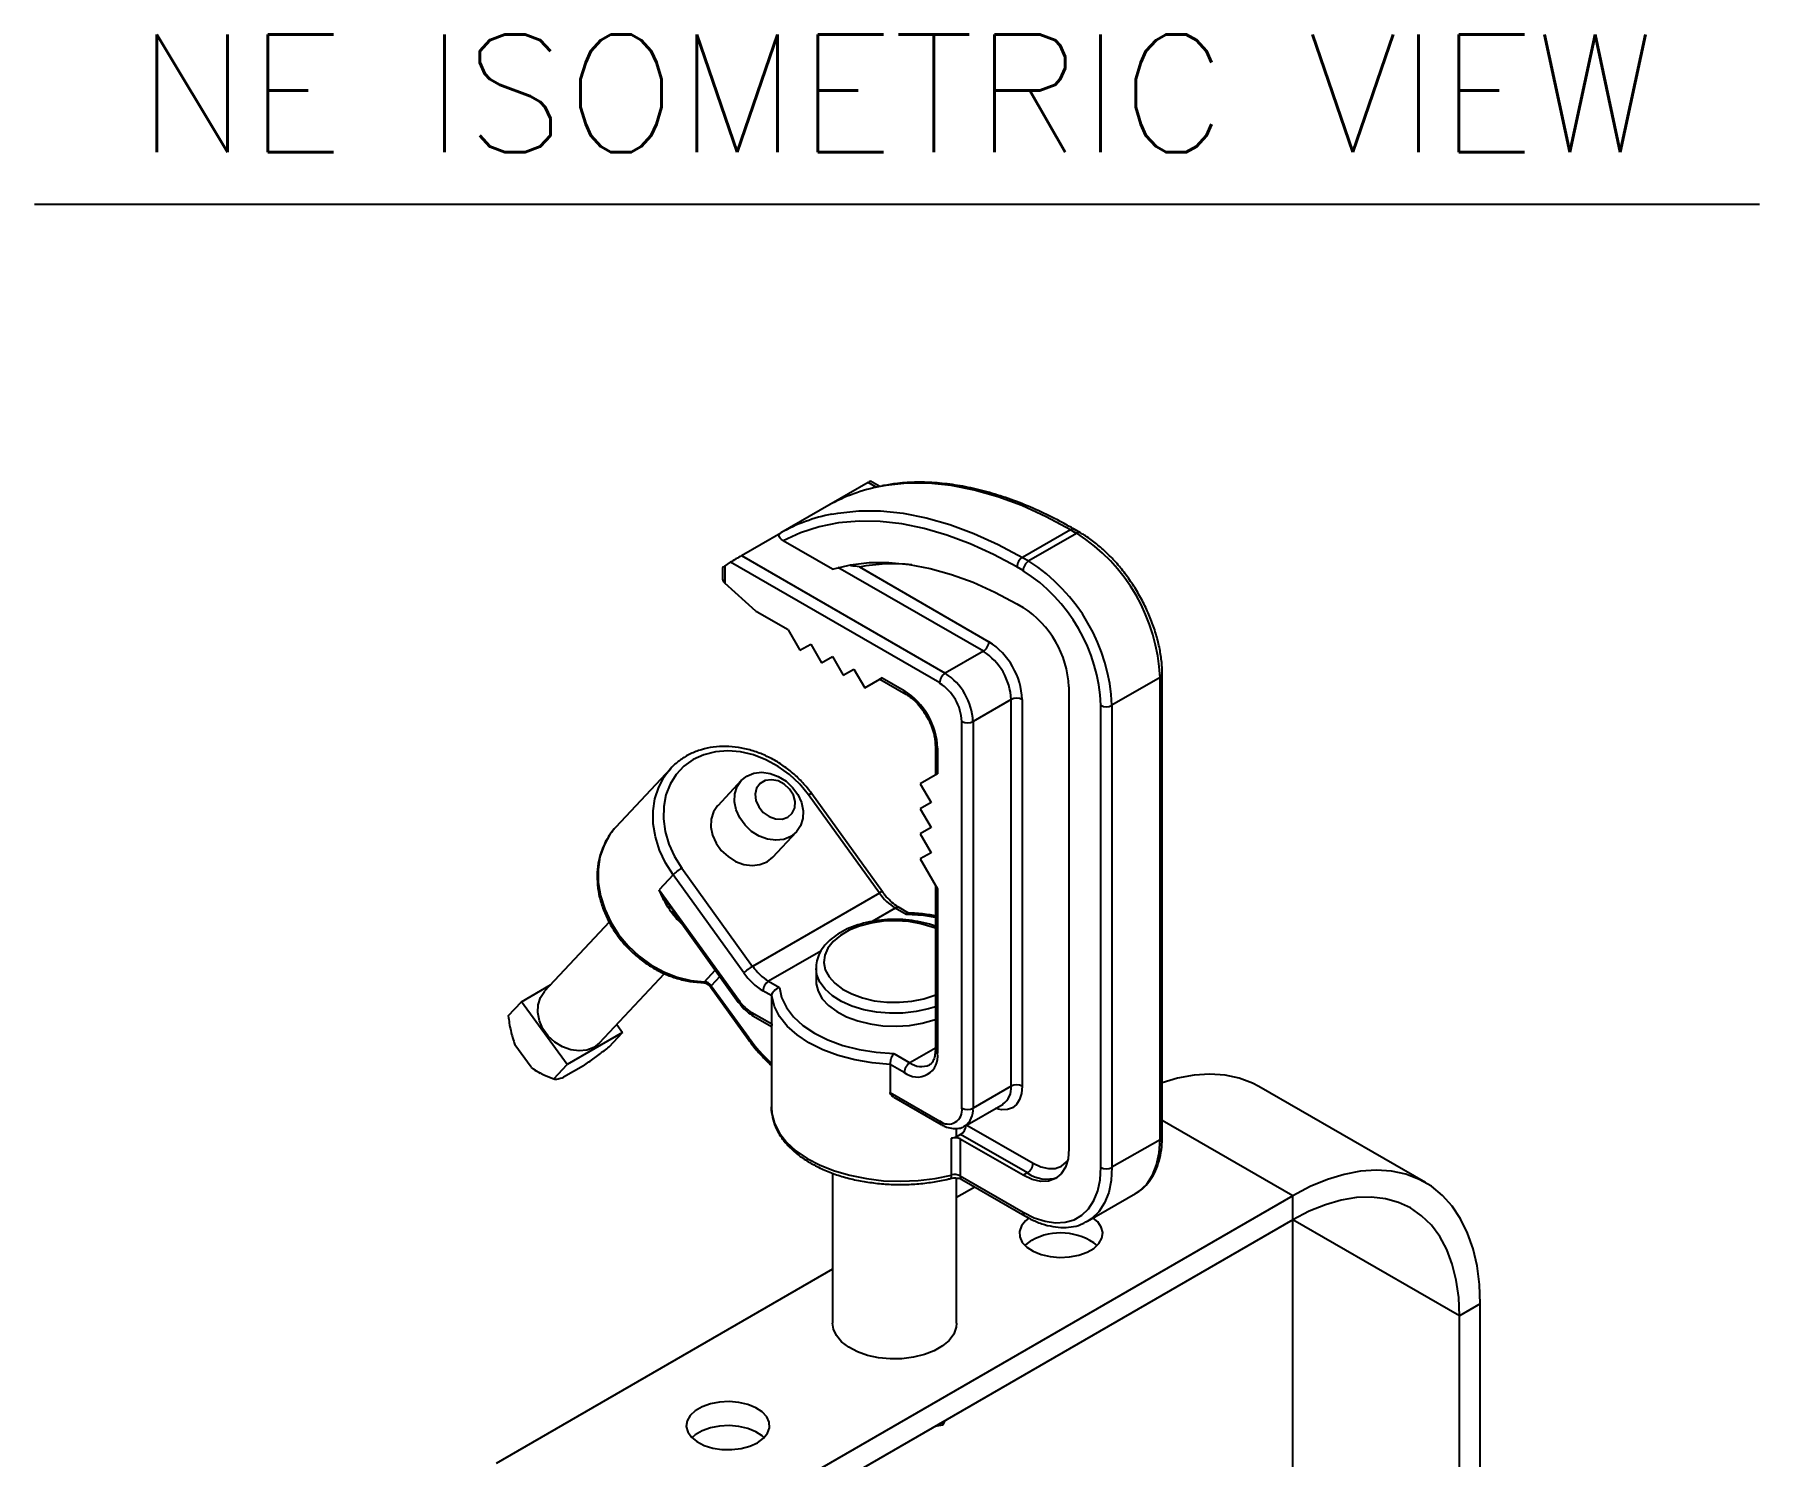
# Model space of a CAD drawing. Extents: x 9.3 to 87.2, y 1.1 to 68.8.
# Drawn here: x 55.6 to 66.59, y 11.01 to 20.06 of the extents above; entities that cross this region are included whole.
import ezdxf
from ezdxf.enums import TextEntityAlignment as Align

# ---------------------------------------------------------------- set-up
doc = ezdxf.new("R2010")
doc.units = 0
doc.header["$MEASUREMENT"] = 0
doc.layers.add('OBJECT', color=7, linetype='CONTINUOUS')
doc.styles.get("Standard").update_dxf_attribs({"font": 'SIMPLEX'})

msp = doc.modelspace()

# ---------------------------------------------------------------- linework, layer by layer
at = {"layer": 'OBJECT', "color": 1}
msp.add_line((55.604, 18.983), (66.59, 18.983), dxfattribs=at)
at = {"layer": 'OBJECT'}
for p, q in [((60.913, 17.211), (60.662, 17.066)), ((60.965, 17.181), (60.913, 17.211)), ((60.987, 17.186), (60.928, 17.219)), ((60.662, 17.066), (60.357, 16.89)), ((60.106, 16.745), (60.357, 16.89)), ((60.685, 16.66), (60.372, 16.84)), ((62.201, 16.91), (61.896, 16.734)), ((62.241, 16.887), (61.936, 16.711)), ((62.241, 16.887), (62.201, 16.91)), ((62.266, 16.89), (62.226, 16.913)), ((60, 16.679), (60.037, 16.703)), ((61.369, 15.934), (60.037, 16.703)), ((60.106, 16.745), (61.404, 15.996)), ((61.896, 16.734), (61.936, 16.711)), ((59.985, 16.668), (59.985, 16.603)), ((60, 16.679), (60, 16.57)), ((61.647, 16.136), (60.721, 16.67)), ((60.857, 16.673), (61.682, 16.197)), ((61.9, 16.65), (61.86, 16.673)), ((60.197, 16.392), (60, 16.57)), ((60.403, 16.272), (60.207, 16.385)), ((61.86, 16.438), (61.9, 16.414)), ((60.403, 16.272), (60.478, 16.142)), ((60.478, 16.142), (60.547, 16.182)), ((60.478, 16.142), (60.547, 16.182)), ((60.547, 16.182), (60.616, 16.063)), ((60.616, 16.063), (60.685, 16.103)), ((60.616, 16.063), (60.685, 16.103)), ((60.685, 16.103), (60.754, 15.983)), ((61.647, 16.136), (61.404, 15.996)), ((60.754, 15.983), (60.822, 16.023)), ((60.754, 15.983), (60.822, 16.023)), ((60.822, 16.023), (60.891, 15.904)), ((60.891, 15.904), (61.002, 15.967)), ((60.891, 15.904), (60.987, 15.959)), ((60.987, 15.959), (61.154, 15.863)), ((61.002, 15.967), (61.143, 15.886)), ((62.772, 15.969), (62.466, 15.792)), ((62.772, 13.025), (62.772, 15.969)), ((62.786, 13.045), (62.786, 15.989)), ((61.823, 15.829), (61.581, 15.689)), ((61.823, 13.366), (61.823, 15.829)), ((61.894, 15.829), (61.894, 13.366)), ((62.192, 15.91), (62.192, 12.966)), ((62.395, 12.849), (62.395, 15.792)), ((62.466, 15.792), (62.466, 12.849)), ((61.51, 13.226), (61.51, 15.689)), ((61.581, 15.689), (61.581, 13.226)), ((61.341, 15.539), (61.341, 15.346)), ((61.355, 15.518), (61.355, 15.355)), ((59.656, 15.389), (59.305, 15.014)), ((59.629, 15.358), (59.656, 15.389)), ((60.105, 15.312), (59.955, 15.151)), ((61.355, 15.355), (61.245, 15.291)), ((61.245, 15.291), (61.314, 15.172)), ((60.985, 14.596), (60.534, 15.221)), ((61.005, 14.603), (60.554, 15.228)), ((61.314, 15.172), (61.245, 15.132)), ((61.245, 15.132), (61.314, 15.013)), ((59.305, 15.014), (59.296, 15.004)), ((60.306, 14.824), (60.456, 14.985)), ((61.314, 15.013), (61.245, 14.973)), ((61.245, 14.973), (61.314, 14.853)), ((61.314, 14.853), (61.245, 14.814)), ((59.726, 14.754), (60.177, 14.129)), ((61.245, 14.814), (61.355, 14.623)), ((59.671, 14.712), (59.582, 14.617)), ((59.582, 14.617), (60.091, 13.911)), ((60.122, 14.087), (59.671, 14.712)), ((61.341, 14.648), (61.341, 13.596)), ((61.355, 14.623), (61.355, 13.576)), ((60.985, 14.596), (60.177, 14.129)), ((61.171, 14.468), (61.111, 14.503)), ((59.263, 14.41), (58.852, 13.97)), ((59.666, 14.484), (60.086, 13.902)), ((61.086, 14.5), (60.938, 14.415)), ((61.155, 14.46), (61.086, 14.5)), ((60.612, 14.226), (60.279, 14.034)), ((59.203, 13.642), (59.615, 14.084)), ((59.87, 14.031), (59.939, 14.105)), ((59.969, 14.065), (59.914, 14.006)), ((60.581, 14.118), (60.581, 14.037)), ((58.706, 13.904), (58.891, 14.011)), ((59.86, 14.026), (59.86, 14.026)), ((59.909, 13.998), (60.148, 13.666)), ((59.914, 14.006), (60.153, 13.675)), ((60.299, 13.941), (60.243, 13.973)), ((60.279, 14.034), (60.348, 13.994)), ((58.621, 13.813), (58.706, 13.904)), ((58.996, 13.503), (58.706, 13.904)), ((60.299, 13.762), (60.299, 13.941)), ((59.312, 13.759), (59.349, 13.707)), ((60.172, 13.835), (60.299, 13.762)), ((60.183, 13.812), (60.297, 13.746)), ((60.297, 13.746), (60.297, 13.233)), ((58.767, 13.486), (58.663, 13.63)), ((59.349, 13.707), (58.996, 13.503)), ((59.264, 13.616), (59.349, 13.707)), ((61.076, 13.574), (61.179, 13.514)), ((61.341, 13.608), (61.179, 13.514)), ((58.816, 13.454), (58.825, 13.449)), ((58.911, 13.412), (58.996, 13.503)), ((59.1, 13.496), (58.973, 13.423)), ((61.054, 13.505), (61.054, 13.326)), ((61.143, 13.453), (61.054, 13.505)), ((61.054, 13.326), (61.369, 13.144)), ((61.076, 13.296), (61.379, 13.121)), ((61.823, 13.366), (61.581, 13.226)), ((64.462, 12.752), (63.401, 13.364)), ((61.529, 13.111), (61.772, 13.251)), ((61.475, 13.043), (61.475, 13.096)), ((61.541, 13.118), (61.963, 12.875)), ((63.618, 12.668), (62.786, 13.148)), ((61.444, 12.8), (61.444, 13.035)), ((61.502, 13.059), (61.475, 13.043)), ((61.5, 13.029), (61.5, 12.794)), ((61.9, 12.798), (61.5, 13.029)), ((61.927, 12.813), (61.502, 13.059)), ((62.772, 13.025), (62.466, 12.849)), ((60.686, 12.812), (60.686, 11.857)), ((61.476, 11.857), (61.476, 12.78)), ((61.5, 12.794), (61.9, 12.563)), ((61.51, 12.771), (61.911, 12.54)), ((61.927, 12.813), (61.9, 12.798)), ((63.618, 12.668), (59.605, 10.351)), ((61.593, 12.723), (61.476, 12.656)), ((62.311, 12.505), (62.616, 12.682)), ((63.618, 12.515), (63.618, 12.668)), ((63.618, 12.515), (59.605, 10.198)), ((64.679, 11.903), (63.618, 12.515)), ((63.618, 8.52), (63.618, 12.515)), ((60.686, 12.2), (58.544, 10.963)), ((64.811, 11.979), (64.679, 11.903)), ((64.811, 7.751), (64.811, 11.979)), ((64.679, 7.878), (64.679, 11.903)), ((61.387, 11.206), (61.337, 11.198)), ((61.401, 11.235), (61.387, 11.206)), ((61.387, 11.206), (61.387, 11.228))]:
    msp.add_line(p, q, dxfattribs=at)
at = {"layer": 'OBJECT', "flags": 128}
for points in [[(62.201, 16.91), (62.046, 16.993), (61.892, 17.064), (61.739, 17.12), (61.589, 17.163), (61.441, 17.191), (61.298, 17.206), (61.159, 17.206), (61.025, 17.192), (60.989, 17.186)], [(60.682, 17.009), (60.72, 17.016), (60.853, 17.03), (60.992, 17.03), (61.136, 17.015), (61.283, 16.986), (61.434, 16.944), (61.586, 16.887), (61.741, 16.817), (61.896, 16.734)], [(61.86, 16.673), (61.711, 16.753), (61.562, 16.821), (61.415, 16.876), (61.27, 16.918), (61.128, 16.947), (60.989, 16.963), (60.855, 16.965), (60.725, 16.954), (60.601, 16.929), (60.483, 16.891), (60.372, 16.84)], [(60.685, 16.66), (60.8, 16.687), (60.92, 16.701), (61.045, 16.701), (61.174, 16.689), (61.307, 16.664), (61.443, 16.626), (61.581, 16.576), (61.72, 16.513), (61.86, 16.438)], [(60.534, 15.221), (60.477, 15.289), (60.412, 15.351), (60.34, 15.403), (60.262, 15.445), (60.182, 15.476), (60.1, 15.495), (60.019, 15.502), (59.94, 15.495), (59.867, 15.477), (59.799, 15.446), (59.74, 15.404), (59.691, 15.351), (59.652, 15.29), (59.625, 15.221), (59.611, 15.147), (59.609, 15.068), (59.62, 14.988), (59.644, 14.907), (59.68, 14.829), (59.726, 14.754)], [(59.671, 14.712), (59.622, 14.789), (59.584, 14.87), (59.558, 14.954), (59.544, 15.037), (59.543, 15.119), (59.555, 15.197), (59.579, 15.271), (59.614, 15.337), (59.629, 15.358)], [(60.42, 14.956), (60.375, 14.938), (60.325, 14.933), (60.272, 14.94), (60.22, 14.959), (60.171, 14.989), (60.129, 15.028), (60.095, 15.075), (60.073, 15.125), (60.062, 15.178), (60.064, 15.228), (60.079, 15.274), (60.105, 15.312), (60.141, 15.341), (60.186, 15.359), (60.236, 15.365), (60.289, 15.358), (60.341, 15.339), (60.39, 15.309), (60.432, 15.269), (60.466, 15.223), (60.488, 15.172), (60.499, 15.12), (60.497, 15.07), (60.482, 15.024), (60.456, 14.985), (60.42, 14.956)], [(60.402, 15.08), (60.43, 15.104), (60.446, 15.139), (60.448, 15.179), (60.437, 15.22), (60.413, 15.258), (60.379, 15.29), (60.339, 15.31), (60.297, 15.318), (60.257, 15.312), (60.225, 15.294), (60.203, 15.264), (60.193, 15.226), (60.198, 15.185), (60.216, 15.145), (60.245, 15.109), (60.283, 15.083), (60.324, 15.068), (60.366, 15.067), (60.402, 15.08)], [(59.955, 15.151), (59.954, 15.151), (59.928, 15.113), (59.913, 15.067), (59.911, 15.016), (59.922, 14.964), (59.945, 14.913), (59.978, 14.867), (60.021, 14.828), (60.069, 14.797), (60.122, 14.778), (60.174, 14.771), (60.224, 14.777), (60.269, 14.795), (60.306, 14.824)], [(59.296, 15.004), (59.268, 14.968), (59.231, 14.901), (59.205, 14.826), (59.193, 14.747), (59.194, 14.663), (59.208, 14.578), (59.235, 14.493), (59.274, 14.41), (59.324, 14.331), (59.385, 14.259), (59.454, 14.194), (59.53, 14.139), (59.612, 14.094), (59.697, 14.06), (59.784, 14.039), (59.87, 14.031)], [(61.341, 14.372), (61.321, 14.379), (61.249, 14.4), (61.172, 14.414), (61.091, 14.419), (61.011, 14.416), (60.933, 14.404), (60.859, 14.385), (60.793, 14.359), (60.736, 14.326), (60.69, 14.287), (60.657, 14.245), (60.637, 14.2), (60.631, 14.153), (60.64, 14.107), (60.664, 14.063), (60.7, 14.021), (60.749, 13.984), (60.809, 13.953), (60.877, 13.928), (60.952, 13.91), (61.031, 13.901), (61.112, 13.9), (61.191, 13.907), (61.267, 13.923), (61.338, 13.946), (61.341, 13.947)], [(61.341, 14.441), (61.267, 14.452), (61.155, 14.46)], [(61.341, 13.872), (61.297, 13.858), (61.218, 13.841), (61.134, 13.831), (61.049, 13.83), (60.966, 13.838), (60.885, 13.853), (60.81, 13.876), (60.743, 13.906), (60.686, 13.942), (60.64, 13.983), (60.606, 14.028), (60.587, 14.076), (60.581, 14.116)], [(59.203, 13.642), (59.167, 13.613), (59.122, 13.595), (59.072, 13.59), (59.019, 13.597), (58.967, 13.616), (58.918, 13.646), (58.876, 13.685), (58.842, 13.732), (58.82, 13.783), (58.809, 13.835), (58.811, 13.885), (58.826, 13.931), (58.852, 13.969), (58.852, 13.97)], [(59.909, 13.998), (59.909, 13.998), (59.909, 14), (59.911, 14.003), (59.914, 14.006)], [(60.348, 13.994), (60.362, 13.93), (60.392, 13.867), (60.438, 13.807), (60.498, 13.752), (60.572, 13.703), (60.657, 13.66), (60.752, 13.626), (60.855, 13.599), (60.964, 13.582), (61.076, 13.574)], [(60.581, 14.037), (60.582, 14.018), (60.595, 13.97), (60.621, 13.923), (60.661, 13.88), (60.713, 13.841), (60.776, 13.808), (60.847, 13.782), (60.925, 13.763), (61.007, 13.751), (61.092, 13.748), (61.176, 13.753), (61.258, 13.767), (61.334, 13.788), (61.341, 13.79)], [(60.086, 13.902), (60.086, 13.903), (60.086, 13.905), (60.088, 13.907), (60.091, 13.911)], [(61.054, 13.505), (60.939, 13.514), (60.828, 13.534), (60.722, 13.561), (60.624, 13.598), (60.536, 13.642), (60.46, 13.692), (60.397, 13.749), (60.349, 13.81), (60.316, 13.874), (60.299, 13.941)], [(60.148, 13.666), (60.148, 13.666), (60.148, 13.668), (60.15, 13.671), (60.153, 13.675)], [(63.401, 13.364), (63.361, 13.385), (63.277, 13.417), (63.186, 13.437), (63.089, 13.443), (62.989, 13.436), (62.884, 13.416), (62.786, 13.387)], [(61.894, 13.366), (61.89, 13.32), (61.878, 13.281), (61.858, 13.25), (61.832, 13.228), (61.8, 13.217), (61.763, 13.215), (61.724, 13.224)], [(60.297, 13.233), (60.3, 13.192), (60.317, 13.129), (60.349, 13.067), (60.394, 13.009), (60.453, 12.955), (60.525, 12.906), (60.607, 12.863), (60.698, 12.826), (60.797, 12.798), (60.902, 12.777), (61.01, 12.764), (61.121, 12.76), (61.232, 12.765), (61.34, 12.778), (61.444, 12.8)], [(62.192, 12.966), (62.186, 12.904), (62.17, 12.85), (62.143, 12.808), (62.106, 12.778), (62.062, 12.761), (62.012, 12.759), (61.957, 12.772), (61.9, 12.798)], [(62.616, 12.682), (62.642, 12.699), (62.687, 12.742), (62.724, 12.798), (62.75, 12.865), (62.766, 12.941), (62.772, 13.025)], [(61.963, 12.875), (62.013, 12.852), (62.061, 12.841), (62.105, 12.842), (62.144, 12.857), (62.176, 12.883), (62.184, 12.894)], [(61.437, 12.778), (61.439, 12.779), (61.441, 12.782), (61.443, 12.786), (61.444, 12.793), (61.444, 12.8)], [(61.9, 12.563), (61.971, 12.528), (62.04, 12.505), (62.106, 12.496), (62.168, 12.499), (62.225, 12.515), (62.275, 12.544), (62.317, 12.585), (62.351, 12.637), (62.375, 12.699), (62.39, 12.77), (62.395, 12.849)], [(62.466, 12.849), (62.461, 12.765), (62.445, 12.688), (62.418, 12.622), (62.382, 12.566), (62.337, 12.522), (62.308, 12.504)], [(64.811, 11.979), (64.806, 12.103), (64.791, 12.221), (64.766, 12.33), (64.731, 12.43), (64.686, 12.521), (64.633, 12.601), (64.57, 12.67), (64.5, 12.728), (64.422, 12.772), (64.337, 12.805), (64.246, 12.824), (64.15, 12.831), (64.049, 12.824), (63.945, 12.804), (63.838, 12.771), (63.728, 12.726), (63.618, 12.668)], [(64.679, 11.903), (64.674, 12.02), (64.659, 12.13), (64.633, 12.232), (64.598, 12.325), (64.554, 12.408), (64.5, 12.48), (64.438, 12.541), (64.368, 12.59), (64.291, 12.626), (64.208, 12.649), (64.118, 12.659), (64.024, 12.656), (63.926, 12.64), (63.825, 12.611), (63.722, 12.57), (63.618, 12.515)], [(61.937, 12.525), (61.916, 12.509), (61.89, 12.476), (61.877, 12.441), (61.879, 12.406), (61.895, 12.371), (61.924, 12.34), (61.965, 12.314), (62.016, 12.293), (62.073, 12.28), (62.134, 12.275), (62.196, 12.278), (62.254, 12.289), (62.307, 12.308), (62.35, 12.333), (62.383, 12.363), (62.402, 12.397), (62.407, 12.433), (62.398, 12.468), (62.376, 12.501), (62.346, 12.526)], [(61.954, 12.384), (61.916, 12.356), (61.912, 12.352)], [(61.476, 11.857), (61.473, 11.83), (61.458, 11.787), (61.428, 11.747), (61.386, 11.711), (61.333, 11.681), (61.271, 11.656), (61.202, 11.639), (61.128, 11.63), (61.053, 11.629), (60.979, 11.636), (60.909, 11.651), (60.845, 11.674), (60.789, 11.703), (60.744, 11.738), (60.711, 11.777), (60.692, 11.819), (60.686, 11.857)], [(60.208, 11.095), (60.247, 11.123), (60.273, 11.155), (60.285, 11.19), (60.283, 11.226), (60.267, 11.26), (60.238, 11.291), (60.197, 11.318), (60.147, 11.338), (60.089, 11.351), (60.028, 11.357), (59.967, 11.354), (59.908, 11.342), (59.856, 11.324), (59.812, 11.299), (59.78, 11.268), (59.761, 11.234), (59.755, 11.199), (59.764, 11.164), (59.787, 11.131), (59.822, 11.102), (59.868, 11.078), (59.923, 11.061), (59.982, 11.052), (60.044, 11.051), (60.104, 11.058), (60.16, 11.073), (60.208, 11.095)], [(60.251, 11.127), (60.238, 11.139), (60.197, 11.165), (60.147, 11.186), (60.089, 11.199), (60.028, 11.204), (59.967, 11.201), (59.908, 11.19), (59.856, 11.171), (59.812, 11.146), (59.79, 11.127)]]:
    msp.add_lwpolyline(points, dxfattribs=at)
at = {"layer": 'OBJECT'}
for centre, radius, start, end in [((61.188, 16.136), 1.068, 100.7274, 119.4864), ((60.882, 15.96), 1.068, 100.8274, 119.4876), ((62.216, 16.89), 0.0251, 65.6905, 125.6196), ((62.256, 16.867), 0.0252, 65.7096, 125.6167), ((61.625, 15.919), 1.148, 2.487, 57.513), ((61.937, 16.669), 0.0768, 122.6052, 177.3948), ((61.977, 16.646), 0.0768, 122.6052, 177.3948), ((61.319, 15.742), 1.148, 2.4873, 57.5127), ((61.072, 15.548), 1.145, 84.0046, 100.7921), ((61.325, 15.746), 1.071, 2.4871, 57.5129), ((60.236, 16.434), 0.0567, 227.7983, 239.6349), ((61.559, 15.881), 0.633, 2.6055, 57.3945), ((61.605, 16.2), 0.0768, 302.6053, 357.3945), ((61.434, 15.808), 0.461, 2.6054, 57.3946), ((61.44, 15.812), 0.384, 2.6054, 57.3945), ((61.445, 15.931), 0.0768, 122.6064, 177.3935), ((61.203, 15.675), 0.307, 2.6057, 57.3943), ((61.197, 15.672), 0.384, 2.6054, 57.3945), ((62.761, 15.992), 0.0251, 294.3764, 354.2894), ((60.895, 15.497), 0.461, 2.6056, 57.3944), ((61.168, 15.883), 0.0252, 174.4139, 233.9389), ((61.859, 15.761), 0.0769, 62.6096, 117.3905), ((62.431, 15.86), 0.0769, 242.6096, 297.3903), ((61.546, 15.758), 0.0769, 242.61, 297.3901), ((61.366, 15.541), 0.0252, 185.7122, 245.6223), ((60.555, 15.196), 0.0324, 90.8942, 129.8274), ((59.867, 14.511), 0.281, 120.0127, 134.2799), ((61.006, 14.571), 0.0324, 90.8868, 129.8275), ((61.262, 14.789), 0.338, 214.8517, 238.6068), ((61.101, 14.48), 0.0252, 65.6949, 125.6152), ((60.318, 13.886), 0.281, 120.0137, 134.28), ((60.455, 14.319), 0.406, 214.8518, 238.6071), ((60.455, 14.323), 0.338, 214.8517, 238.6068), ((59.86, 14.039), 0.0131, 273.9031, 321.7833), ((59.867, 13.973), 0.0578, 34.9387, 86.9066), ((60.32, 13.969), 0.0768, 122.6055, 177.3943), ((60.313, 14.066), 0.271, 214.8515, 238.6072), ((60.195, 13.831), 0.0231, 171.3345, 237.3544), ((61.024, 14.298), 1.071, 215.5927, 227.195), ((61.226, 13.555), 0.131, 230.7967, 9.2142), ((61.22, 13.45), 0.0768, 122.6055, 177.3943), ((61.252, 13.617), 0.126, 234.3949, 294.1638), ((61.366, 13.599), 0.0251, 185.6958, 245.6239), ((58.965, 13.737), 0.32, 231.7474, 242.2394), ((61.702, 13.352), 0.122, 304.758, 6.5542), ((61.859, 13.298), 0.0769, 62.6096, 117.3905), ((61.424, 13.212), 0.0873, 230.7968, 9.2142), ((61.546, 13.294), 0.0769, 242.61, 297.3901), ((61.455, 13.214), 0.126, 306.1005, 5.5854), ((61.392, 13.141), 0.0235, 171.9766, 236.7275), ((61.46, 13.124), 0.0777, 302.7951, 353.9614), ((61.156, 14.175), 1.176, 284.2004, 285.7518), ((61.464, 12.96), 0.0781, 62.8756, 104.7193), ((62.761, 13.048), 0.0251, 294.375, 354.3047), ((61.886, 12.878), 0.0768, 302.6061, 357.3937), ((61.464, 12.725), 0.0781, 62.8756, 104.7193), ((61.524, 12.791), 0.0246, 173.7017, 234.9852), ((62.05, 12.988), 0.214, 234.8691, 288.9007), ((62.431, 12.917), 0.0769, 242.6096, 297.3903), ((61.926, 12.56), 0.0252, 174.3804, 234.2922), ((62.139, 12.047), 0.384, 52.517, 118.718)]:
    msp.add_arc(centre, radius, start, end, dxfattribs=at)
for centre, major_axis, ratio, start_param, end_param in [((60.88, 17.19), (0.0485, 0.0297), 0.027575, 0.014954, 0.80027), ((60.072, 16.723), (0.0485, 0.0297), 0.027575, 0.80027, 2.371067), ((60.035, 16.699), (0.05, 0.0308), 0.027571, 2.339213, 3.156401), ((60.035, 16.632), (0.0354, 0.0612), 0.577335, 2.356235, 2.871597), ((60.035, 16.59), (0.0487, -0.0161), 0.700151, 3.884192, 4.154229), ((61.037, 15.988), (0.05, 0.0289), 0.00007, 2.356154, 3.141633)]:
    msp.add_ellipse(centre, major_axis=major_axis, ratio=ratio, start_param=start_param, end_param=end_param, dxfattribs=at)
for points, knots in [([(62.226, 16.913), (62.202, 16.927), (62.131, 16.967), (62.013, 17.026), (61.874, 17.085), (61.736, 17.133), (61.6, 17.171), (61.466, 17.197), (61.335, 17.211), (61.208, 17.214), (61.096, 17.207), (61.028, 17.194), (61, 17.189)], [0, 0, 0, 0, 0.057095, 0.165488, 0.27391, 0.382317, 0.490678, 0.598952, 0.707087, 0.815026, 0.922712, 1, 1, 1, 1]), ([(60.372, 16.84), (60.365, 16.845), (60.352, 16.854), (60.345, 16.868), (60.345, 16.878), (60.35, 16.885), (60.355, 16.889), (60.357, 16.89)], [0, 0, 0, 0, 0.350281, 0.585229, 0.7605, 0.899708, 1, 1, 1, 1]), ([(62.786, 15.989), (62.786, 16.003), (62.785, 16.045), (62.777, 16.117), (62.759, 16.205), (62.732, 16.294), (62.697, 16.382), (62.655, 16.469), (62.605, 16.552), (62.551, 16.631), (62.491, 16.704), (62.426, 16.77), (62.359, 16.828), (62.305, 16.867), (62.274, 16.885), (62.266, 16.89)], [0, 0, 0, 0, 0.044818, 0.129353, 0.213789, 0.298089, 0.382268, 0.466367, 0.550437, 0.634532, 0.718694, 0.802982, 0.887454, 0.972156, 1, 1, 1, 1]), ([(60.857, 16.673), (60.857, 16.673), (60.84, 16.677), (60.82, 16.678), (60.8, 16.68)], [0, 0, 0, 0, 0.004923, 1, 1, 1, 1]), ([(61.154, 15.863), (61.16, 15.859), (61.178, 15.848), (61.21, 15.822), (61.245, 15.783), (61.277, 15.738), (61.304, 15.688), (61.325, 15.637), (61.337, 15.589), (61.34, 15.556), (61.341, 15.541), (61.341, 15.539)], [0, 0, 0, 0, 0.067195, 0.197029, 0.32808, 0.460157, 0.592759, 0.725244, 0.856826, 0.979682, 1, 1, 1, 1]), ([(60.554, 15.228), (60.545, 15.241), (60.518, 15.276), (60.467, 15.331), (60.4, 15.389), (60.327, 15.438), (60.249, 15.477), (60.169, 15.507), (60.087, 15.525), (60.006, 15.532), (59.926, 15.527), (59.851, 15.511), (59.78, 15.484), (59.717, 15.446), (59.666, 15.403), (59.64, 15.37), (59.629, 15.356)], [0, 0, 0, 0, 0.040622, 0.11622, 0.191886, 0.267591, 0.343335, 0.419107, 0.494881, 0.570603, 0.64619, 0.721536, 0.796539, 0.871139, 0.945362, 1, 1, 1, 1]), ([(59.296, 15.003), (59.295, 15.001), (59.276, 14.983), (59.249, 14.94), (59.216, 14.875), (59.196, 14.803), (59.186, 14.727), (59.188, 14.648), (59.201, 14.568), (59.226, 14.489), (59.261, 14.411), (59.306, 14.337), (59.361, 14.268), (59.423, 14.205), (59.493, 14.15), (59.567, 14.104), (59.646, 14.068), (59.727, 14.042), (59.799, 14.029), (59.843, 14.027), (59.86, 14.026)], [0, 0, 0, 0, 0.0050237, 0.063857, 0.1226669, 0.1815995, 0.2407651, 0.3002053, 0.3598999, 0.4197938, 0.4798259, 0.5399439, 0.6001157, 0.6603236, 0.7205624, 0.7808323, 0.8411317, 0.9014484, 0.9617555, 1, 1, 1, 1]), ([(59.726, 14.401), (59.717, 14.409), (59.688, 14.435), (59.648, 14.489), (59.61, 14.553), (59.59, 14.598), (59.582, 14.617), (59.582, 14.617)], [0, 0, 0, 0, 0.135845, 0.450355, 0.765204, 0.99634, 1, 1, 1, 1]), ([(59.669, 14.486), (59.65, 14.511), (59.619, 14.552), (59.593, 14.598), (59.582, 14.617), (59.582, 14.617)], [0, 0, 0, 0, 0.591022, 0.993459, 1, 1, 1, 1]), ([(61.111, 14.503), (61.105, 14.506), (61.087, 14.518), (61.055, 14.544), (61.026, 14.575), (61.01, 14.596), (61.005, 14.603)], [0, 0, 0, 0, 0.173039, 0.507382, 0.844864, 1, 1, 1, 1]), ([(61.341, 14.384), (61.34, 14.384), (61.318, 14.394), (61.268, 14.407), (61.193, 14.422), (61.115, 14.429), (61.036, 14.428), (60.958, 14.42), (60.883, 14.405), (60.812, 14.382), (60.748, 14.353), (60.692, 14.317), (60.646, 14.275), (60.61, 14.229), (60.589, 14.178), (60.58, 14.14), (60.582, 14.119), (60.582, 14.115)], [0, 0, 0, 0, 0.001993, 0.077814, 0.153446, 0.228925, 0.304346, 0.379821, 0.455437, 0.53132, 0.607585, 0.684287, 0.761255, 0.837665, 0.912297, 0.984322, 1, 1, 1, 1]), ([(61.168, 14.469), (61.166, 14.469), (61.162, 14.468), (61.157, 14.463), (61.155, 14.46), (61.155, 14.46)], [0, 0, 0, 0, 0.531192, 0.989389, 1, 1, 1, 1]), ([(61.341, 14.45), (61.326, 14.453), (61.279, 14.462), (61.221, 14.467), (61.177, 14.469), (61.168, 14.469)], [0, 0, 0, 0, 0.262881, 0.835375, 1, 1, 1, 1]), ([(59.86, 14.026), (59.863, 14.026), (59.869, 14.025), (59.883, 14.021), (59.898, 14.011), (59.905, 14.002), (59.909, 13.998)], [0, 0, 0, 0, 0.168705, 0.452282, 0.730265, 1, 1, 1, 1]), ([(60.299, 13.941), (60.299, 13.945), (60.3, 13.954), (60.308, 13.968), (60.319, 13.98), (60.333, 13.989), (60.343, 13.993), (60.347, 13.994), (60.348, 13.994)], [0, 0, 0, 0, 0.197771, 0.395373, 0.598083, 0.812873, 0.995764, 1, 1, 1, 1]), ([(60.086, 13.902), (60.092, 13.895), (60.109, 13.872), (60.141, 13.839), (60.169, 13.821), (60.183, 13.812)], [0, 0, 0, 0, 0.21095, 0.607661, 1, 1, 1, 1]), ([(58.621, 13.813), (58.625, 13.782), (58.634, 13.723), (58.653, 13.66), (58.663, 13.63)], [0, 0, 0, 0, 0.519493, 1, 1, 1, 1]), ([(60.299, 13.762), (60.299, 13.759), (60.299, 13.752), (60.298, 13.746), (60.298, 13.746), (60.298, 13.746)], [0, 0, 0, 0, 0.295943, 0.590034, 1, 1, 1, 1]), ([(60.148, 13.666), (60.158, 13.652), (60.187, 13.613), (60.236, 13.555), (60.277, 13.516), (60.297, 13.498)], [0, 0, 0, 0, 0.219086, 0.633752, 1, 1, 1, 1]), ([(59.1, 13.496), (59.112, 13.504), (59.145, 13.527), (59.2, 13.568), (59.243, 13.6), (59.264, 13.616)], [0, 0, 0, 0, 0.2056672, 0.600108, 1, 1, 1, 1]), ([(61.054, 13.505), (61.054, 13.509), (61.055, 13.519), (61.058, 13.535), (61.063, 13.55), (61.07, 13.564), (61.074, 13.571), (61.076, 13.574), (61.076, 13.574)], [0, 0, 0, 0, 0.197771, 0.395373, 0.598084, 0.812873, 0.995765, 1, 1, 1, 1]), ([(61.341, 13.596), (61.34, 13.589), (61.34, 13.569), (61.334, 13.541), (61.322, 13.518), (61.312, 13.506), (61.304, 13.503), (61.303, 13.503)], [0, 0, 0, 0, 0.137321, 0.399068, 0.661312, 0.933675, 1, 1, 1, 1]), ([(58.767, 13.486), (58.773, 13.482), (58.799, 13.462), (58.848, 13.437), (58.89, 13.42), (58.911, 13.412)], [0, 0, 0, 0, 0.1168858, 0.5538854, 1, 1, 1, 1]), ([(58.911, 13.412), (58.919, 13.411), (58.933, 13.41), (58.96, 13.419), (58.973, 13.423)], [0, 0, 0, 0, 0.538104, 1, 1, 1, 1]), ([(61.077, 13.297), (61.075, 13.297), (61.069, 13.3), (61.061, 13.307), (61.055, 13.317), (61.054, 13.323), (61.054, 13.326)], [0, 0, 0, 0, 0.09744, 0.481141, 0.777154, 1, 1, 1, 1]), ([(60.297, 13.246), (60.297, 13.245), (60.294, 13.224), (60.3, 13.182), (60.315, 13.122), (60.343, 13.063), (60.383, 13.007), (60.434, 12.955), (60.496, 12.906), (60.567, 12.863), (60.647, 12.825), (60.733, 12.794), (60.826, 12.769), (60.923, 12.752), (61.022, 12.741), (61.123, 12.738), (61.224, 12.742), (61.322, 12.754), (61.392, 12.767), (61.429, 12.776), (61.437, 12.778)], [0, 0, 0, 0, 0.001723, 0.061005, 0.120078, 0.179511, 0.239822, 0.301131, 0.363218, 0.425742, 0.488417, 0.551051, 0.613599, 0.67606, 0.738455, 0.800814, 0.863172, 0.925557, 0.984743, 1, 1, 1, 1]), ([(61.379, 13.121), (61.387, 13.117), (61.408, 13.106), (61.443, 13.096), (61.482, 13.095), (61.512, 13.101), (61.525, 13.11), (61.529, 13.113)], [0, 0, 0, 0, 0.157844, 0.422687, 0.671965, 0.910733, 1, 1, 1, 1]), ([(62.619, 12.685), (62.625, 12.688), (62.649, 12.701), (62.684, 12.734), (62.722, 12.782), (62.751, 12.84), (62.772, 12.906), (62.784, 12.975), (62.786, 13.023), (62.786, 13.045)], [0, 0, 0, 0, 0.058593, 0.215746, 0.373195, 0.53282, 0.695427, 0.860613, 1, 1, 1, 1]), ([(61.437, 12.778), (61.44, 12.779), (61.45, 12.781), (61.469, 12.782), (61.488, 12.78), (61.502, 12.775), (61.508, 12.772), (61.51, 12.771)], [0, 0, 0, 0, 0.152745, 0.388929, 0.634497, 0.849148, 1, 1, 1, 1]), ([(61.911, 12.54), (61.923, 12.533), (61.959, 12.513), (62.019, 12.488), (62.089, 12.47), (62.157, 12.464), (62.222, 12.47), (62.272, 12.484), (62.298, 12.5), (62.307, 12.505)], [0, 0, 0, 0, 0.088915, 0.257287, 0.425706, 0.592987, 0.757818, 0.919271, 1, 1, 1, 1])]:
    msp.add_open_spline(points, degree=3, knots=knots, dxfattribs=at)

# ---------------------------------------------------------------- texts
at = {"layer": 'OBJECT', "color": 1}
msp.add_text('NE ISOMETRIC VIEW', height=0.75, dxfattribs=at).set_placement((61.091, 19.315), align=Align.CENTER)

doc.saveas('drawing.dxf')
